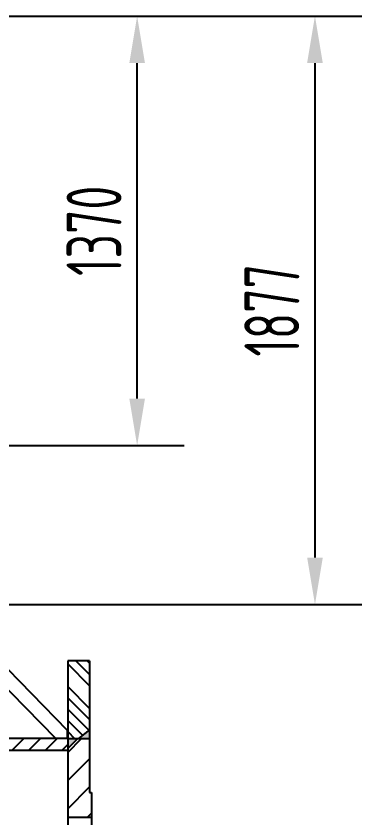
# Model space of a CAD drawing. Header units: millimetres. Extents: x -254 to 20771, y -723 to 14152.
# Drawn here: x 17214 to 18317, y 9988 to 12545 of the extents above; entities that cross this region are included whole.
import ezdxf

# ---------------------------------------------------------------- set-up
doc = ezdxf.new("R2010")
doc.units = ezdxf.units.MM
doc.header["$LTSCALE"] = 500
doc.linetypes.add('K', pattern=[2.5, 1.25, -0.25, 0.25, -0.25, 0.25, -0.25])
doc.layers.add('07', color=6, linetype='K')
doc.layers.add('08', color=1, linetype='Continuous')
doc.styles.get("Standard").update_dxf_attribs({"font": 'isocp', "width": 0.707, "bigfont": 'intecad.shx'})
doc.dimstyles.new('INTE', dxfattribs={"dimscale": 50, "dimtxt": 3.5, "dimasz": 3, "dimexe": 3, "dimexo": 0, "dimgap": 1, "dimtad": 1, "dimdec": 3, "dimdsep": 46, "dimtxsty": 'Standard', "dimcen": 0, "dimclrd": 1, "dimclre": 1, "dimclrt": 3, "dimaunit": 1, "dimadec": 0, "dimazin": 0, "dimtfac": 1, "dimtdec": 3, "dimtmove": 0, "dimatfit": 0, "dimfxl": 1, "dimarcsym": 0})

# ---------------------------------------------------------------- blocks, each defined once
blk = doc.blocks.new('FTYRTR')
at = {"layer": '07', "linetype": 'K'}
for points in [[(2078.9, 6833), (2050.9, 6833), (2078.9, 6798)], [(2078.9, 6763.5), (2110.9, 6763.5), (2078.9, 6795.5)]]:
    blk.add_hatch(color=6, dxfattribs=at).paths.add_polyline_path(points)
h = blk.add_hatch(dxfattribs=at)
h.set_pattern_fill('ANSI31', color=6, scale=300, angle=90, style=0)
h.set_pattern_definition([(135, (-732.674, 3858.865), (-26.5165, -26.5165), [])])
h.paths.add_polyline_path([(2116.9, 6763.5), (2078.9, 6763.5), (2078.9, 5949.5), (2116.9, 5949.5)])
at = {"layer": '07', "color": 6, "linetype": 'K'}
for p, q in [((1830.9, 6789.6), (1874.8, 6833)), ((1830.9, 6833), (2250.5, 6833)), ((1830.9, 6833), (1830.9, 6763.5)), ((1830.9, 6825.5), (1838.4, 6833)), ((1840.7, 6763.5), (1910.7, 6833)), ((1913, 6763.5), (1982.5, 6833)), ((1949, 6763.5), (2018.5, 6833)), ((1984.9, 6763.5), (2052.4, 6831.1)), ((2050.9, 6833), (2078.9, 6798)), ((2078.9, 6763.5), (2078.9, 6833)), ((2212.7, 6763.5), (2143.2, 6833)), ((2302.5, 6763.5), (2233, 6833)), ((2250.5, 6839.5), (3612.7, 6839.5)), ((2250.5, 6833), (2250.5, 6839.5)), ((2329.4, 6826.4), (2316.3, 6839.5)), ((2329.4, 6763.5), (2329.4, 6839.5)), ((2020.8, 6763.5), (2068.4, 6811.1)), ((2122.9, 6763.5), (2078.9, 6807.5)), ((2056.7, 6763.5), (2078.9, 6785.7)), ((2078.9, 6795.5), (2110.9, 6763.5)), ((2053.1, 6763.3), (1497.1, 6219.1)), ((1830.9, 6763.5), (3596.9, 6763.5)), ((2053.1, 6763.3), (2053.1, 6763.5)), ((2078.6, 6763), (2053.1, 6763.3)), ((2078.6, 6763), (2078.9, 6725.5)), ((2078.9, 6763.5), (2078.9, 4984.5)), ((2116.9, 6763.5), (2116.9, 4984.5)), ((2078.7, 6729.3), (2078.9, 6729.3)), ((2078.9, 6725.5), (1512.9, 6171.5))]:
    blk.add_line(p, q, dxfattribs=at)
blk = doc.blocks.new('*D85')
at = {"layer": '08', "color": 1, "lineweight": -2}
for p, q in [((16512.3, 12545.4), (17750.1, 12545.4)), ((17600.1, 11325.4), (17600.1, 12395.4)), ((16471.4, 11175.4), (17750.1, 11175.4))]:
    blk.add_line(p, q, dxfattribs=at)
at = {"layer": '08', "color": 1}
for points in [[(17575.1, 12395.4), (17625.1, 12395.4), (17600.1, 12545.4)], [(17575.1, 11325.4), (17625.1, 11325.4), (17600.1, 11175.4)]]:
    blk.add_solid(points, dxfattribs=at)
at = {"layer": 'Defpoints', "color": 0}
for p in [(16512.3, 12545.4), (17600.1, 12545.4), (16471.4, 11175.4)]:
    blk.add_point(p, dxfattribs=at)
at = {"layer": '08', "color": 3, "insert": (17462.6, 11860.4), "char_height": 175, "attachment_point": 5, "rotation": 90}
blk.add_mtext('1370', dxfattribs=at)
blk = doc.blocks.new('*D86')
at = {"layer": '08', "color": 1, "lineweight": -2}
for p, q in [((15783, 12545.4), (18317.4, 12545.4)), ((18167.4, 12395.4), (18167.4, 10818.4)), ((15785.6, 10668.4), (18317.4, 10668.4))]:
    blk.add_line(p, q, dxfattribs=at)
at = {"layer": '08', "color": 1}
for points in [[(18142.4, 12395.4), (18192.4, 12395.4), (18167.4, 12545.4)], [(18142.4, 10818.4), (18192.4, 10818.4), (18167.4, 10668.4)]]:
    blk.add_solid(points, dxfattribs=at)
at = {"layer": 'Defpoints', "color": 0}
for p in [(15783, 12545.4), (15785.6, 10668.4), (18167.4, 10668.4)]:
    blk.add_point(p, dxfattribs=at)
at = {"layer": '08', "color": 3, "insert": (18029.9, 11606.9), "char_height": 175, "attachment_point": 5, "rotation": 90}
blk.add_mtext('1877', dxfattribs=at)

msp = doc.modelspace()

# ---------------------------------------------------------------- block references
at = {"layer": '07', "color": 6, "linetype": 'K', "rotation": 270}
msp.add_blockref('FTYRTR', (10615.055, 12319.7599), dxfattribs=at)

# ---------------------------------------------------------------- dimensions: what is measured, and where the dimension line sits
at = {"layer": '08'}
for base, p1, p2, picture, middle in [((18167.3994, 10668.3686), (15782.9561, 12545.3686), (15785.6275, 10668.3686), '*D86', (18029.8994, 11606.8686)), ((17600.1316, 12545.3686), (16471.4275, 11175.3686), (16512.2583, 12545.3686), '*D85', (17462.6316, 11860.3686))]:
    dim = msp.add_linear_dim(base=base, p1=p1, p2=p2, angle=90, dimstyle='INTE', dxfattribs=at)
    dim.commit()
    dim.dimension.update_dxf_attribs({"geometry": picture, "text_midpoint": middle})

doc.saveas('drawing.dxf')
